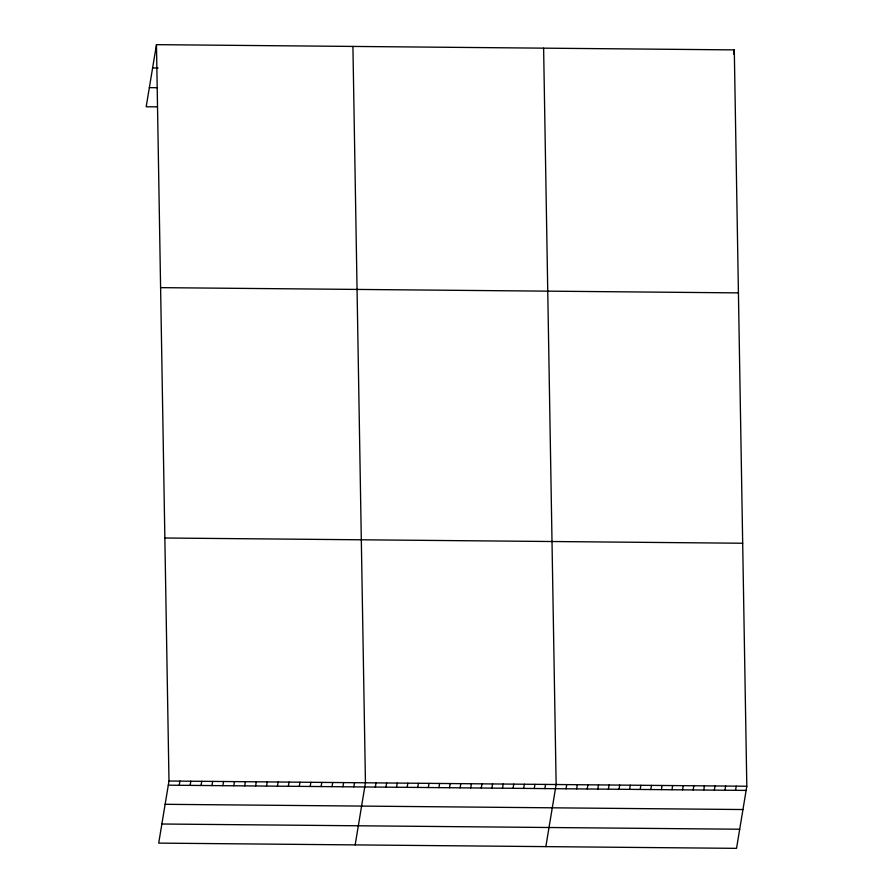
<?xml version="1.0" encoding="UTF-8"?>
<svg xmlns="http://www.w3.org/2000/svg" width="893" height="893" viewBox="0 0 893 893"><rect width="100%" height="100%" fill="white"/><g stroke="black" fill="none" stroke-linecap="round" stroke-linejoin="round"><path stroke-width="1.34" d="M156.465 44.65L168.989 781.018L158.708 843.115L736.535 848.35L746.816 786.242L734.292 49.885L156.465 44.65L146.184 106.758L157.101 106.847M179.214 785.282L179.906 781.118M190.131 785.382L190.823 781.208M201.037 785.483L201.729 781.308M211.954 785.583L212.646 781.408M222.87 785.684L223.563 781.509M233.787 785.773L234.479 781.609M244.704 785.873L245.385 781.71M255.61 785.974L256.302 781.81M266.527 786.074L267.219 781.9M277.444 786.175L278.136 782M288.361 786.275L289.053 782.101M299.278 786.376L299.959 782.201M310.184 786.465L310.876 782.301M321.1 786.566L321.793 782.402M332.017 786.666L332.709 782.502M342.934 786.766L343.626 782.592M353.84 786.867L354.532 782.692M355.168 844.901L365.449 782.793L352.925 46.425M375.35 787.057L376.042 782.893M385.943 787.157L386.636 782.982M396.537 787.246L397.229 783.083M407.13 787.347L407.822 783.172M417.723 787.447L418.415 783.273M428.316 787.537L429.008 783.373M438.909 787.637L439.602 783.462M449.503 787.726L450.195 783.563M460.107 787.827L460.788 783.652M470.7 787.927L471.381 783.753M481.294 788.017L481.974 783.853M491.887 788.117L492.568 783.942M502.48 788.206L503.161 784.043M513.073 788.307L513.765 784.132M523.666 788.396L524.358 784.233M534.26 788.497L534.952 784.333M544.853 788.597L545.545 784.422M545.857 846.62L556.138 784.523L543.614 48.155M566.039 788.787L566.731 784.612M576.632 788.876L577.325 784.713M587.226 788.977L587.918 784.813M597.819 789.077L598.511 784.902M608.412 789.166L609.104 785.003M733.6 54.049L734.292 49.885M619.005 789.267L619.697 785.092M629.598 789.356L630.291 785.193M640.192 789.457L640.884 785.282M650.785 789.557L651.477 785.382M661.378 789.646L662.07 785.483M671.971 789.747L672.663 785.572M682.565 789.836L683.257 785.673M693.158 789.937L693.85 785.762M703.751 790.037L704.443 785.862M714.344 790.126L715.036 785.963M724.937 790.227L725.629 786.052M735.531 790.316L736.223 786.153M152.614 67.935L158.061 67.991M149.343 87.637L157.536 87.715M160.595 287.646L738.422 292.882M164.859 538.01L742.686 543.245M168.989 781.018L746.816 786.242M168.297 785.181L746.124 790.417M165.138 804.303L742.965 809.538M161.867 824.005L739.705 829.229"/></g></svg>
